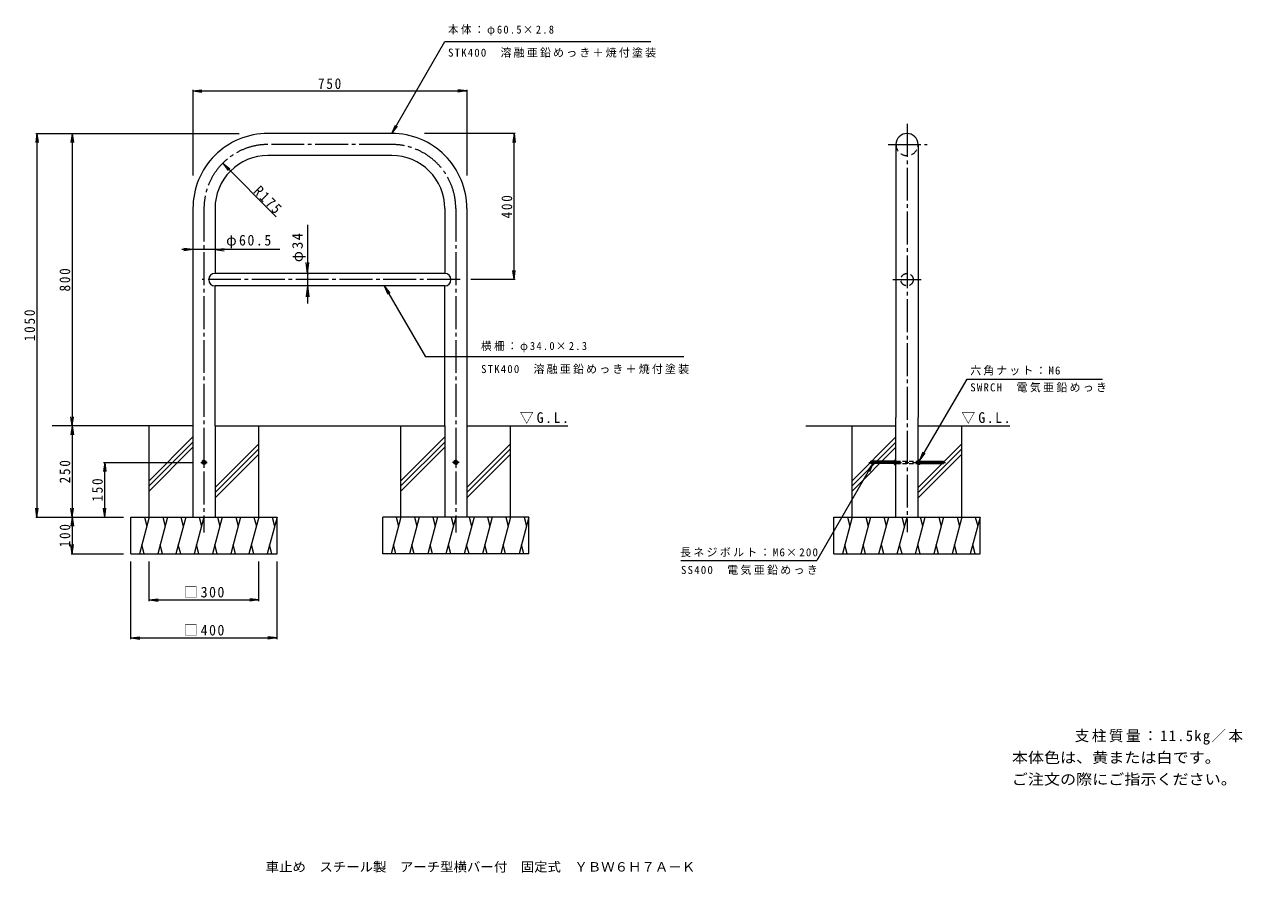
# Model space of a CAD drawing. Units: millimetres at full size, sheet at 1:10. Extents: x -1511 to 1825, y -1349 to 972.
import ezdxf
from ezdxf.enums import TextEntityAlignment as Align

# ---------------------------------------------------------------- set-up
doc = ezdxf.new("R2010")
doc.units = ezdxf.units.MM
doc.header["$LTSCALE"] = 10
for name, pattern in [('CHAIN2', [12, 9, -1, 1, -1]), ('DASHED1', [1.8, 1.2, -0.6]), ('DASHED2', [3, 2, -1])]:
    doc.linetypes.add(name, pattern=pattern)
for name, color, linetype, lineweight in [('C-0', 7, 'CHAIN2', 9), ('C-2', 3, 'Continuous', 9), ('C-4', 7, 'Continuous', 9), ('C-5', 7, 'Continuous', 9), ('C-6', 6, 'Continuous', 5), ('C-E', 6, 'Continuous', 5)]:
    doc.layers.add(name, color=color, linetype=linetype, lineweight=lineweight)
doc.layers.add('F-5_F-5ﾚｲﾔ', color=2, linetype='Continuous')
doc.layers.add('F-F_F-Fﾚｲﾔ', color=2, linetype='Continuous')
doc.styles.add('ＭＳ ゴシック', font='')
doc.styles.get('ＭＳ ゴシック').set_extended_font_data('MS Gothic')

msp = doc.modelspace()

# ---------------------------------------------------------------- linework, layer by layer
at = {"layer": 'C-0'}
for p, q in [((905.67, 699.74), (905.67, -417.54)), ((-504.96, 643.22), (-844.46, 643.22)), ((853.78, 643.22), (960.81, 643.22)), ((-1019.46, 468.22), (-1019.46, -418.43)), ((-329.96, 468.22), (-329.96, -418.43)), ((-318.34, 273.47), (-1024.64, 273.47)), ((866.89, 273.47), (944.01, 273.47))]:
    msp.add_line(p, q, dxfattribs=at)
for centre, start, end in [((-844.46, 468.22), 89.99976, 180), ((-504.96, 468.22), 0, 90.00024)]:
    msp.add_arc(centre, 175, start, end, dxfattribs=at)
at = {"layer": 'C-2'}
for p, q in [((-504.96, 673.47), (-844.46, 673.47)), ((875.42, 643.22), (875.42, -103.92)), ((935.92, 643.22), (935.92, -103.92)), ((-504.96, 612.97), (-844.46, 612.97)), ((-1049.71, 468.22), (-1049.71, -126.53)), ((-989.21, 468.22), (-989.21, 290.47)), ((-360.21, 468.22), (-360.21, 290.47)), ((-299.71, 468.22), (-299.71, -126.53)), ((-360.21, 290.47), (-989.21, 290.47)), ((-989.21, -126.53), (-989.21, 256.47)), ((-360.21, 256.47), (-989.21, 256.47)), ((-360.21, -126.53), (-360.21, 256.47)), ((-1049.71, -126.53), (-1049.71, -376.53)), ((-989.21, -126.53), (-989.21, -376.53)), ((-360.21, -126.53), (-360.21, -376.53)), ((-299.71, -126.53), (-299.71, -376.53)), ((875.42, -376.53), (875.42, -103.92)), ((935.92, -376.53), (935.92, -103.92)), ((-1019.44, -232.28), (-1024.44, -229.39)), ((-1019.44, -220.78), (-1014.44, -223.66)), ((-1019.44, -232.28), (-1014.44, -229.39)), ((-1014.44, -223.66), (-1014.44, -229.39)), ((-329.98, -220.78), (-334.98, -223.66)), ((-334.98, -223.66), (-334.98, -229.39)), ((-329.98, -232.28), (-334.98, -229.39)), ((-329.98, -232.28), (-324.98, -229.39)), ((805.67, -224.07), (806.21, -223.53)), ((870.42, -228.98), (805.67, -228.98)), ((805.67, -228.98), (806.21, -229.53)), ((870.42, -223.53), (806.21, -223.53)), ((806.21, -223.53), (806.21, -229.53)), ((870.42, -229.53), (806.21, -229.53)), ((870.42, -222.22), (870.42, -230.83)), ((870.91, -220.78), (875.42, -220.78)), ((870.91, -223.66), (875.42, -223.66)), ((870.91, -229.39), (875.42, -229.39)), ((870.91, -232.28), (875.42, -232.28)), ((940.43, -220.78), (935.92, -220.78)), ((940.43, -223.66), (935.92, -223.66)), ((940.43, -229.39), (935.92, -229.39)), ((940.43, -232.28), (935.92, -232.28)), ((940.92, -222.22), (940.92, -230.83)), ((940.92, -223.53), (1005.13, -223.53)), ((940.92, -228.98), (1005.67, -228.98)), ((940.92, -229.53), (1005.13, -229.53)), ((1005.67, -224.07), (1005.13, -223.53)), ((1005.13, -223.53), (1005.13, -229.53)), ((1005.67, -228.98), (1005.13, -229.53))]:
    msp.add_line(p, q, dxfattribs=at)
at = {"layer": 'C-2', "color": 7, "linetype": 'CHAIN2'}
for p, q in [((-1028.46, -226.53), (-1010.79, -226.53)), ((-320.96, -226.53), (-338.63, -226.53)), ((800.67, -226.53), (1010.67, -226.53))]:
    msp.add_line(p, q, dxfattribs=at)
at = {"layer": 'C-2', "linetype": 'DASHED1'}
for p, q in [((875.42, -223.53), (935.92, -223.53)), ((875.42, -229.53), (935.92, -229.53))]:
    msp.add_line(p, q, dxfattribs=at)
at = {"layer": 'C-2'}
for points in [[(-1019.44, -220.78), (-1024.44, -223.66), (-1024.44, -229.39)], [(-329.98, -220.78), (-324.98, -223.66), (-324.98, -229.39)], [(870.42, -224.07), (805.67, -224.07), (805.67, -228.98)], [(940.92, -224.07), (1005.67, -224.07), (1005.67, -228.98)]]:
    msp.add_lwpolyline(points, dxfattribs=at)
at = {"layer": 'C-2', "linetype": 'DASHED2'}
msp.add_circle((905.67, 273.47), 17, dxfattribs=at)
at = {"layer": 'C-2'}
for centre, radius in [((-1019.44, -226.53), 5), ((-1019.44, -226.53), 3), ((-329.98, -226.53), 5), ((-329.98, -226.53), 3)]:
    msp.add_circle(centre, radius, dxfattribs=at)
for centre, radius, start, end in [((-844.46, 468.22), 205.25, 89.99977, 180), ((-504.96, 468.22), 205.25, 0, 90.00023), ((905.67, 643.22), 30.25, 0, 180), ((-844.46, 468.22), 144.75, 89.9998, 180), ((-504.96, 468.22), 144.75, 0, 90.0002), ((-989.21, 273.47), 17, 90, 270), ((-360.21, 273.47), 17, 270, 90), ((872.79, -222.22), 2.37, 142.44278, 217.55722), ((879.02, -226.53), 8.6, 160.548, 199.452), ((872.79, -230.83), 2.37, 142.44278, 217.55722), ((938.55, -222.22), 2.37, 322.44278, 37.55722), ((932.32, -226.53), 8.6, 340.548, 19.452), ((938.55, -230.83), 2.37, 322.44278, 37.55722)]:
    msp.add_arc(centre, radius, start, end, dxfattribs=at)
at = {"layer": 'C-2', "linetype": 'DASHED2'}
msp.add_arc((905.67, 643.22), 30.25, 180.00047, 0.00047, dxfattribs=at)
at = {"layer": 'C-4'}
for p, q in [((-1049.71, 789.73), (-1024.92, 792.99)), ((-1049.71, 792.73), (-1049.71, 558.14)), ((-1049.71, 789.73), (-1024.92, 786.46)), ((-1049.71, 789.73), (-299.71, 789.73)), ((-299.71, 789.73), (-324.49, 792.99)), ((-299.71, 789.73), (-324.49, 786.46)), ((-299.71, 792.73), (-299.71, 558.14)), ((-1476.82, 673.47), (-1480.08, 648.69)), ((-1479.82, 673.47), (-922.76, 673.47)), ((-1476.82, 673.47), (-1473.55, 648.69)), ((-1476.82, 673.47), (-1476.82, -376.53)), ((-1380.32, 673.47), (-1383.58, 648.69)), ((-1380.32, 673.47), (-1377.06, 648.69)), ((-1380.32, 673.47), (-1380.32, -126.53)), ((-167.15, 673.47), (-415.9, 673.47)), ((-170.15, 673.47), (-173.42, 648.69)), ((-170.15, 673.47), (-166.89, 648.69)), ((-170.15, 273.47), (-170.15, 673.47)), ((-968.16, 592.01), (-952.94, 572.17)), ((-735.93, 423.05), (-735.93, 208.42)), ((-812.1, 355.83), (-1080.17, 355.83)), ((-1049.71, 355.83), (-1074.49, 359.09)), ((-1049.71, 355.83), (-1074.49, 352.57)), ((-1049.71, 335.83), (-1049.71, 334.03)), ((-989.21, 355.83), (-964.42, 359.09)), ((-989.21, 355.83), (-964.42, 352.57)), ((-989.21, 335.83), (-989.21, 334.03)), ((-735.93, 290.47), (-739.84, 320.22)), ((-735.93, 290.47), (-732.01, 320.22)), ((-735.93, 290.47), (-732.93, 290.47)), ((-167.15, 273.47), (-288.34, 273.47)), ((-170.15, 273.47), (-173.42, 298.26)), ((-170.15, 273.47), (-166.89, 298.26)), ((-735.93, 256.47), (-739.84, 226.73)), ((-735.93, 256.47), (-732.93, 256.47)), ((-735.93, 256.47), (-732.01, 226.73)), ((-1380.32, -126.53), (-1383.58, -101.74)), ((-1380.32, -126.53), (-1383.58, -151.31)), ((-1380.32, -126.53), (-1377.06, -101.74)), ((-1380.32, -126.53), (-1380.32, -376.53)), ((-1380.32, -126.53), (-1377.06, -151.31)), ((-1291.21, -226.53), (-1294.47, -251.31)), ((-1294.21, -226.53), (-1048.46, -226.53)), ((-1291.21, -376.53), (-1291.21, -226.53)), ((-1291.21, -226.53), (-1287.94, -251.31)), ((-1476.82, -376.53), (-1480.08, -351.74)), ((-1476.82, -376.53), (-1473.55, -351.74)), ((-1380.32, -376.53), (-1383.58, -351.74)), ((-1380.32, -376.53), (-1377.06, -351.74)), ((-1291.21, -376.53), (-1294.47, -351.74)), ((-1291.21, -376.53), (-1287.94, -351.74)), ((-1479.82, -376.53), (-1239.46, -376.53)), ((-1380.32, -376.53), (-1383.58, -401.31)), ((-1380.32, -376.53), (-1380.32, -476.53)), ((-1380.32, -376.53), (-1377.06, -401.31)), ((-1380.32, -476.53), (-1383.58, -451.74)), ((-1380.32, -476.53), (-1377.06, -451.74)), ((-1383.32, -476.53), (-1239.46, -476.53)), ((-1219.46, -710.13), (-1219.46, -498.03)), ((-1169.46, -606.02), (-1169.46, -498.03)), ((-869.46, -606.02), (-869.46, -498.03)), ((-819.46, -710.13), (-819.46, -498.03)), ((-1169.46, -603.02), (-1144.67, -599.76)), ((-869.46, -603.02), (-894.24, -599.76)), ((-1169.46, -603.02), (-869.46, -603.02)), ((-1169.46, -603.02), (-1144.67, -606.28)), ((-869.46, -603.02), (-894.24, -606.28)), ((-1219.46, -707.13), (-1194.67, -703.87)), ((-1219.46, -707.13), (-819.46, -707.13)), ((-1219.46, -707.13), (-1194.67, -710.39)), ((-819.46, -707.13), (-844.24, -703.87)), ((-819.46, -707.13), (-844.24, -710.39))]:
    msp.add_line(p, q, dxfattribs=at)
msp.add_lwpolyline([(-821.71, 445.46), (-968.16, 592.01), (-948.33, 576.79)], dxfattribs=at)
at = {"layer": 'C-5'}
for p, q in [((-504.96, 673.47), (-359.52, 925.39)), ((-359.52, 925.39), (203.85, 925.4)), ((-504.96, 673.47), (-495.39, 696.57)), ((-504.96, 673.47), (-489.74, 693.31)), ((-525.65, 256.47), (-516.09, 233.38)), ((-525.65, 256.47), (-510.44, 236.64)), ((-525.65, 256.47), (-412.57, 61.82)), ((294.26, 61.82), (-412.57, 61.82)), ((940.43, -220.78), (1069.94, 1.39)), ((1069.94, 1.39), (1441.23, 1.39)), ((940.43, -220.78), (950.1, -197.72)), ((812.25, -229.53), (659, -494.9)), ((812.25, -229.53), (797.03, -249.36)), ((812.25, -229.53), (802.68, -252.62)), ((940.43, -220.78), (955.73, -201.01)), ((286.64, -494.9), (659, -494.9))]:
    msp.add_line(p, q, dxfattribs=at)
at = {"layer": 'C-6'}
for p, q in [((-1049.71, -126.53), (-1435.33, -126.53)), ((-989.21, -126.53), (-360.21, -126.53)), ((-299.71, -126.53), (-23.29, -126.53))]:
    msp.add_line(p, q, dxfattribs=at)
at = {"layer": 'C-E'}
for p, q in [((-1169.46, -376.53), (-1169.46, -126.53)), ((-869.46, -376.53), (-869.46, -126.53)), ((-479.96, -376.53), (-479.96, -126.53)), ((-179.96, -376.53), (-179.96, -126.53)), ((628.62, -126.53), (875.42, -126.53)), ((755.67, -376.53), (755.67, -126.53)), ((935.92, -126.53), (1186.91, -126.53)), ((1055.67, -376.53), (1055.67, -126.53)), ((-1049.71, -156.97), (-1169.46, -276.72)), ((-360.21, -156.97), (-479.96, -276.72)), ((875.42, -156.97), (755.67, -276.72)), ((-1049.71, -171.11), (-1169.46, -290.86)), ((-1049.71, -185.25), (-1169.46, -305)), ((-869.46, -175.6), (-989.21, -295.35)), ((-869.46, -189.74), (-989.21, -309.49)), ((-360.21, -171.11), (-479.96, -290.86)), ((-360.21, -185.25), (-479.96, -305)), ((-179.96, -175.6), (-299.71, -295.35)), ((-179.96, -189.74), (-299.71, -309.49)), ((875.42, -171.11), (755.67, -290.86)), ((875.42, -185.25), (755.67, -305)), ((1055.67, -175.6), (935.92, -295.35)), ((1055.67, -189.74), (935.92, -309.49)), ((-869.46, -203.88), (-989.21, -323.63)), ((-179.96, -203.88), (-299.71, -323.63)), ((1055.67, -203.88), (935.92, -323.63)), ((-1219.46, -376.53), (-819.46, -376.53)), ((-1219.46, -476.53), (-1219.46, -376.53)), ((-1169.46, -376.53), (-1196.25, -476.53)), ((-1182.51, -376.53), (-1175.98, -400.88)), ((-1119.46, -376.53), (-1146.25, -476.53)), ((-1132.51, -376.53), (-1125.98, -400.88)), ((-1069.46, -376.53), (-1096.25, -476.53)), ((-1082.51, -376.53), (-1075.98, -400.88)), ((-1019.46, -376.53), (-1046.25, -476.53)), ((-1032.51, -376.53), (-1025.98, -400.88)), ((-969.46, -376.53), (-996.25, -476.53)), ((-982.51, -376.53), (-975.98, -400.88)), ((-919.46, -376.53), (-946.25, -476.53)), ((-932.51, -376.53), (-925.98, -400.88)), ((-869.46, -376.53), (-896.25, -476.53)), ((-882.51, -376.53), (-875.98, -400.88)), ((-819.46, -376.53), (-846.25, -476.53)), ((-832.51, -376.53), (-825.98, -400.88)), ((-819.46, -476.53), (-819.46, -376.53)), ((-529.96, -476.53), (-529.96, -376.53)), ((-129.96, -376.53), (-529.96, -376.53)), ((-479.96, -376.53), (-506.75, -476.53)), ((-493.01, -376.53), (-486.48, -400.88)), ((-429.96, -376.53), (-456.75, -476.53)), ((-443.01, -376.53), (-436.48, -400.88)), ((-379.96, -376.53), (-406.75, -476.53)), ((-393.01, -376.53), (-386.48, -400.88)), ((-329.96, -376.53), (-356.75, -476.53)), ((-343.01, -376.53), (-336.48, -400.88)), ((-279.96, -376.53), (-306.75, -476.53)), ((-293.01, -376.53), (-286.48, -400.88)), ((-229.96, -376.53), (-256.75, -476.53)), ((-243.01, -376.53), (-236.48, -400.88)), ((-179.96, -376.53), (-206.75, -476.53)), ((-193.01, -376.53), (-186.48, -400.88)), ((-129.96, -376.53), (-156.75, -476.53)), ((-143.01, -376.53), (-136.48, -400.88)), ((-129.96, -476.53), (-129.96, -376.53)), ((705.67, -476.53), (705.67, -376.53)), ((705.67, -376.53), (1105.67, -376.53)), ((755.67, -376.53), (728.88, -476.53)), ((742.62, -376.53), (749.15, -400.88)), ((805.67, -376.53), (778.88, -476.53)), ((792.62, -376.53), (799.15, -400.88)), ((828.88, -476.53), (855.67, -376.53)), ((849.15, -400.88), (842.62, -376.53)), ((878.88, -476.53), (905.67, -376.53)), ((899.15, -400.88), (892.62, -376.53)), ((928.88, -476.53), (955.67, -376.53)), ((949.15, -400.88), (942.62, -376.53)), ((1005.67, -376.53), (978.88, -476.53)), ((992.62, -376.53), (999.15, -400.88)), ((1055.67, -376.53), (1028.88, -476.53)), ((1042.62, -376.53), (1049.15, -400.88)), ((1105.67, -376.53), (1078.88, -476.53)), ((1092.62, -376.53), (1099.15, -400.88)), ((1105.67, -476.53), (1105.67, -376.53)), ((-1183.2, -476.53), (-1189.73, -452.18)), ((-1133.2, -476.53), (-1139.73, -452.18)), ((-1083.2, -476.53), (-1089.73, -452.18)), ((-1033.2, -476.53), (-1039.73, -452.18)), ((-983.2, -476.53), (-989.73, -452.18)), ((-933.2, -476.53), (-939.73, -452.18)), ((-883.2, -476.53), (-889.73, -452.18)), ((-833.2, -476.53), (-839.73, -452.18)), ((-493.7, -476.53), (-500.23, -452.18)), ((-443.7, -476.53), (-450.23, -452.18)), ((-393.7, -476.53), (-400.23, -452.18)), ((-343.7, -476.53), (-350.23, -452.18)), ((-293.7, -476.53), (-300.23, -452.18)), ((-243.7, -476.53), (-250.23, -452.18)), ((-193.7, -476.53), (-200.23, -452.18)), ((-143.7, -476.53), (-150.23, -452.18)), ((741.93, -476.53), (735.4, -452.18)), ((791.93, -476.53), (785.4, -452.18)), ((841.93, -476.53), (835.4, -452.18)), ((891.93, -476.53), (885.4, -452.18)), ((941.93, -476.53), (935.4, -452.18)), ((991.93, -476.53), (985.4, -452.18)), ((1041.93, -476.53), (1035.4, -452.18)), ((1091.93, -476.53), (1085.4, -452.18)), ((-1219.46, -476.53), (-819.46, -476.53)), ((-129.96, -476.53), (-529.96, -476.53)), ((705.67, -476.53), (1105.67, -476.53))]:
    msp.add_line(p, q, dxfattribs=at)

# ---------------------------------------------------------------- texts
at = {"layer": 'C-4', "color": 2, "char_height": 29.33, "attachment_point": 7, "style": 'ＭＳ ゴシック'}
for s, insert in [('\\T1.27;\\W0.9;750', (-707.21, 794.73)), ('\\T1.22;\\W0.95;φ60.5', (-958.75, 358.83)), ('\\T1.21;\\W0.95;□300', (-1074.46, -597.02)), ('\\T1.21;\\W0.95;□400', (-1074.46, -701.13))]:
    msp.add_mtext(s, dxfattribs=dict(at, insert=insert))
for s, insert, rotation in [('\\T1.28;\\W0.9;R175', (-886.39, 512.25), 315), ('\\T1.27;\\W0.9;400', (-175.15, 440.97), 90), ('\\T1.19;φ34', (-740.93, 321.26), 90), ('\\T1.27;\\W0.9;800', (-1385.32, 240.97), 90), ('\\T1.28;\\W0.9;1050', (-1481.82, 104.72), 90), ('\\T1.27;\\W0.9;250', (-1385.32, -284.03), 90), ('\\T1.27;\\W0.9;150', (-1296.21, -334.03), 90), ('\\T1.27;\\W0.9;100', (-1385.32, -459.03), 90)]:
    msp.add_mtext(s, dxfattribs=dict(at, insert=insert, rotation=rotation))
at = {"layer": 'C-5', "char_height": 21.99, "attachment_point": 7, "style": 'ＭＳ ゴシック'}
for s, insert in [('\\T1.25;\\W0.95;本体：φ60.5×2.8', (-351.15, 940.79)), ('\\T1.2;STK400\u3000溶融亜鉛めっき＋焼付塗装', (-351.15, 881.05)), ('\\T1.25;\\W0.95;横柵：φ34.0×2.3', (-260.74, 74.97)), ('\\T1.2;STK400\u3000溶融亜鉛めっき＋焼付塗装', (-260.74, 15.23)), ('\\T1.19;六角ナット：M6', (1078.73, 11.26)), ('\\T1.21;SWRCH\u3000電気亜鉛めっき', (1078.73, -35.07)), ('\\T1.21;長ネジボルト：M6×200', (284.14, -486.15)), ('\\T1.21;SS400\u3000電気亜鉛めっき', (286.64, -534.75))]:
    msp.add_mtext(s, dxfattribs=dict(at, insert=insert))
at = {"layer": 'C-5', "color": 2, "char_height": 29.33, "attachment_point": 7, "style": 'ＭＳ ゴシック'}
for insert in [(-154.81, -121.3), (1054.41, -121.3)]:
    msp.add_mtext('\\T1.22;\\W0.95;▽G.L.', dxfattribs=dict(at, insert=insert))
at = {"layer": 'F-5_F-5ﾚｲﾔ', "style": 'ＭＳ ゴシック', "width": 1.1}
for s, p in [('本体色は、黄または白です。', (1192.64, -1057.84)), ('ご注文の際にご指示ください。', (1192.64, -1117.31))]:
    msp.add_text(s, height=29.33, dxfattribs=at).set_placement(p, align=Align.BOTTOM_LEFT)
at = {"layer": 'F-5_F-5ﾚｲﾔ', "insert": (1364.84, -999.01), "char_height": 29.33, "attachment_point": 7, "style": 'ＭＳ ゴシック'}
msp.add_mtext('\\T1.17;支柱質量：11.5kg／本', dxfattribs=at)
at = {"layer": 'F-F_F-Fﾚｲﾔ', "style": 'ＭＳ ゴシック', "width": 1.05}
msp.add_text('車止め\u3000スチール製\u3000アーチ型横バー付\u3000固定式\u3000ＹＢＷ６Ｈ７Ａ－Ｋ', height=25.66, dxfattribs=at).set_placement((-850.5, -1353.94), align=Align.BOTTOM_LEFT)

doc.saveas('drawing.dxf')
